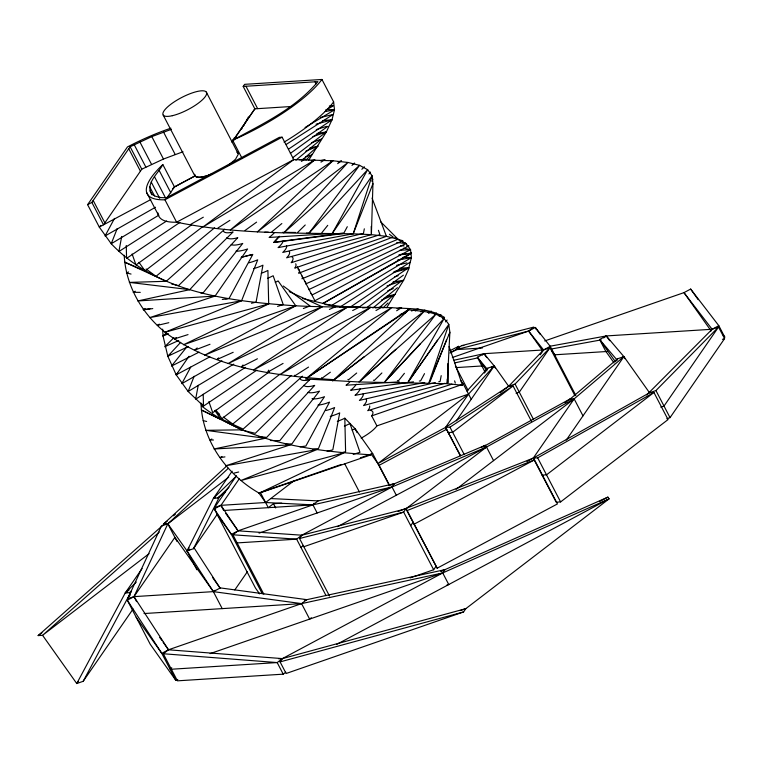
<?xml version="1.0" encoding="UTF-8"?>
<svg xmlns="http://www.w3.org/2000/svg" width="763" height="763" viewBox="0 0 763 763"><rect width="100%" height="100%" fill="white"/><g stroke="black" fill="none" stroke-linecap="round" stroke-linejoin="round"><path stroke-width="1.14" d="M200.974 403.055C202.262 440.985 226.821 474.72 259.172 493.165L371.037 454.824C312.668 450.99 250.274 443.351 202.433 406.641L202.443 404.314M447.29 379.125L447.261 383.665L462.492 385.305L449.083 346.583M289.272 251.475A24.445 6.819 -27.5 0 1 288.376 255.815L286.64 257.808L371.39 234.642L372.954 183.721L372.077 175.757L367.642 169.691L359.592 165.342L347.976 162.462L332.935 160.764L293.774 159.61L176.606 222.205A96.319 26.877 -27.5 0 1 157.989 212.963M449.874 332.277L447.261 383.665L359.068 381.967L305.477 378.973L408.806 309.788C422.549 311.685 440.604 311.046 448.787 324.437L449.874 332.277L428.901 382.873L448.787 324.437L407.766 382.568L444.142 318.486L384.323 382.387L435.873 314.222L359.068 381.967L424.037 311.428L332.582 380.947L408.806 309.788M121.698 236.444L118.885 251.523L166.668 220.984M233.879 140.058L234.308 137.75L236.606 137.206M198.237 385.286L195.643 399.211L245.409 367.404M294.661 375.234L294.508 376.035L308.529 367.079M364.323 228.814L363.455 233.459L282.758 252.448L284.752 250.388A24.445 6.819 -27.5 0 0 286.535 245.657M441.195 375.644L440.117 381.443L438.763 381.758M449.092 335.577L449.617 333.374M308.5 160.516L326.335 131.951L331.972 119.848L334.49 109.843L333.622 101.88L321.948 79.466L244.627 84.34L243.187 86.429L254.852 108.842L231.885 142.118M394.843 237.741L406.107 243.569L410.532 249.635L411.41 257.598L408.882 267.594L350.351 307.069M152.104 194.956C144.541 183.74 158.199 173.792 162.824 164.541L174.498 186.964L166.744 198.075M283.159 241.003A24.445 6.819 -27.5 0 1 279.363 246.497L278.085 247.594L353.212 233.812L372.077 175.757L332.229 233.488L269.129 237.465A24.445 6.819 -27.5 0 0 274.422 232.639M117.235 228.499L111.226 243.74C158.342 293.288 231.113 301.452 295.777 305.81C327.718 307.394 359.697 307.079 391.667 307.68C409.407 308.977 428.901 307.594 444.562 317.446L442.416 318.457M241.728 128.918L242.605 126.706L254.995 108.651M194.155 376.245L188.146 391.495L203.483 406.116L256.826 370.141M124.207 255.252C125.704 285.362 141.794 313.431 165.027 332.239L241.575 300.756L257.713 259.811L253.993 261.28A24.445 6.819 -27.5 0 1 248.9 262.777M162.824 164.541A96.319 26.877 -27.5 0 0 164.932 199.792L176.606 222.205C234.68 234.241 294.232 232.925 353.212 233.812L372.954 183.721M446.546 339.888L430.122 381.557L429.388 381.691M441.481 571.191L607.873 497.123L609.103 498.859L442.721 572.937L301.566 603.619L213.363 591.63L133.992 596.637L127.583 598.86L161.413 526.031L167.822 523.809L228.728 477.142M177.808 679.423L175.891 680.443L150.244 644.277L127.307 600.204L133.992 596.637L167.822 523.809L228.337 468.301M196.854 569.751L187.059 550.934L213.449 498.258L232.114 471.21M226.554 466.164L163.416 524.086L167.822 523.809L187.059 550.934L193.468 548.711L219.324 497.095M165.571 522.884L38.15 635.589L42.566 635.312L76.758 683.534L83.167 681.311L131.102 591.754M114.517 218.39L105.056 235.967L155.49 207.25M243.34 126.343L248.414 116.93M190.712 367.117L181.813 383.655L221.947 360.794M268.719 370.141L267.594 372.23L283.073 363.417M347.299 226.697L343.96 232.896L273.965 242.281L279.43 236.292M371.791 181.213L372.907 179.152M424.514 373.641L420.613 380.88L419.316 381.052M332.229 233.488L367.642 169.691L308.91 233.306L306.554 233.03M279.325 236.444L273.755 242.481L343.188 233.564M386.679 307.642L403.627 280.259L409.092 268.28L393.288 272.525M158.885 215.156L111.226 243.74L99.285 227.078L87.611 204.665L91.856 202.395L130.12 146.763L151.808 136.615L171.341 129.338M183.006 151.761L163.473 159.038L141.794 169.186L103.53 224.818L91.856 202.395M233.507 140.373L242.605 126.706M87.611 204.665L127.459 146.935A96.319 26.877 -27.5 0 1 170.874 128.194M241.575 300.756L149.682 317.618L215.061 296.082L247.584 248.967A24.445 6.819 -27.5 0 1 236.025 251.094M233.774 364.123L188.146 391.495L176.196 374.833L189.024 356.245M142.08 568.559L125.256 592.937L76.758 683.534L78.103 681.588M127.583 598.86L130.263 594.968M136.596 601.625L133.992 596.637L174.889 537.381L213.363 591.63L222.205 608.616M83.167 681.311L133.039 609.055M215.624 509.617L214.556 507.557L236.206 476.188M193.745 547.367L220.049 588.063L213.363 591.63L187.059 550.934L189.062 548.034M239.229 478.868L220.965 505.335L214.279 508.902L255.481 588.054L259.601 593.862M193.468 548.711L217.474 513.938M234.794 589.952L247.517 571.525M216.959 514.062L231.38 534.405L238.075 530.829L312.935 504.858L314.07 503.208M329.473 595.989L299.544 538.497L301.824 535.197L392.02 487.004L486.508 447.061L574.148 398.877L623.886 356.607L606.308 335.93L549.446 346.335M437.485 340.184L408.691 381.262M459.631 348.329L458.592 346.326L456.312 349.626L450.036 352.973M317.503 501.043L394.29 483.713L392.02 487.004L259.058 533.137M336.617 644.449L609.103 498.859L465.85 608.645L463.58 611.936L286.125 673.5L280.088 661.903L282.367 658.612L442.721 572.937L444.991 569.646L305 600.071M484.448 373.04L487.824 368.138L494.233 365.916L508.663 386.259L513.079 385.983L531.458 421.29M456.35 420.814L494.233 365.916L484.038 353.689L454.119 360.184M391.867 484.81L485.268 445.315L486.508 447.061L405.926 508.807L403.656 512.107L303.836 546.728M410.713 525.678L412.993 522.378L414.223 524.124L534.491 459.87L557.429 503.933L437.161 568.187L405.926 508.807L301.824 535.197L238.075 530.829L232.896 534.796L263.798 594.148M540.233 354.776L543.561 349.94L550.247 346.364L575.817 395.472M410.103 577.915L433.651 569.742L435.931 566.451M526.975 461.481L533.251 458.124L574.148 398.877L582.989 415.864M615.464 361.748L617.477 358.829L623.886 356.607L649.532 392.773L653.948 392.497L668.045 419.583L560.605 501.92L556.189 502.197L533.251 458.124L398.076 511.534M566.232 440.146L623.886 356.607L624.964 358.677M710.782 331.209L712.127 329.263L718.813 325.687L724.85 337.284L722.799 334.385M666.833 418.744L670.038 417.638L724.573 338.629L718.536 327.041L712.127 329.263L606.308 335.93L599.623 339.506L615.14 361.395M308.91 233.306L359.592 165.342L283.75 232.915L347.976 162.462L257.322 231.933L332.935 160.764L330.646 161.394M186.916 346.822L171.456 366.106L199.095 352.125M321.862 232.686L327.747 225.333M368.968 173.907L370.436 172.066M243.016 364.962L241.547 366.793L257.427 358.763M404.409 373.326L398.515 380.67L397.37 380.661M445.621 321.891L447.099 320.05M466.956 391.038L487.824 368.138M495.292 367.947L494.233 365.916L468.549 394.089L445.544 427.423L377.895 463.561L468.549 394.089L376.903 425.888A24.445 6.819 -27.5 0 1 361.166 438.153M215.061 296.082L137.741 300.956L189.758 289.663L237.779 237.655L236.082 238.151A24.445 6.819 -27.5 0 1 226.954 237.551M209.825 356.865L176.196 374.833L167.812 356.264L180.678 342.329M420.48 343.522L385.592 381.033M100.907 225.371L99.285 227.078L150.788 199.563M176.196 374.833L177.817 373.117M454.834 445.258L445.544 427.423L508.663 386.259L515.073 384.037L549.97 347.718L574.987 395.778M405.926 508.807L407.156 510.552L534.491 459.87L533.251 458.124L649.532 392.773L655.942 390.551L718.536 327.041L664.01 406.04L660.806 407.156M305.963 160.049L311.838 154.269M174.002 337.608L164.713 346.745L178.742 340.498M297.637 232.457L305.238 224.98M361.834 169.3L364.371 166.801M218.666 357.866L216.988 359.516L233.192 352.296M382.921 307.985L388.014 302.978M136.291 582.074L125.256 592.937L129.662 592.66L131.551 591.22M129.662 592.66L131.36 590.991M381.901 372.964L374.299 380.441L373.393 380.222M439.335 316.454L441.024 314.785L438.868 315.748M225.409 492.192L217.856 497.981L213.449 498.258L236.444 475.988M217.856 497.981L228.929 487.261M189.758 289.663L129.348 282.396L166.239 281.299L224.703 229.215M302.882 159.581L317.942 146.162L309.854 148.089M188.146 346.65L167.812 356.264L163.044 335.997L166.572 332.849M302.501 376.178L243.159 429.054L219.658 418.229M379.44 307.642L393.498 295.109M360.661 380.661L395.816 349.349M434.738 314.671L436.512 313.097L434.328 313.994M173.583 515.788L175.366 514.214M159.286 532.069L42.566 635.312L149.062 553.7M568.645 400.327L617.477 358.829M295.92 160.173L321.557 138.923M214.575 227.794L155.995 276.359L146.114 268.996M311.285 160.564L314.757 159.934L230.235 230.025L332.935 160.764M271.828 231.838L281.843 223.54M351.962 165.409L354.69 163.148L352.468 164.007M197.197 347.957L194.451 350.236L210.006 344.275M291.332 375.482L232.753 424.047L223.397 417.075M372.897 308.042L397.409 287.718M356.683 373.031L348.491 379.821L347.909 379.392M428.615 313.402L431.343 311.132L428.014 312.41M228.337 165.256L235.509 159.267L238.361 154.116L206.306 92.085M167.812 356.264L170.54 354.051M166.239 281.299L124.588 262.119L145.027 270.894L203.092 226.392M292.62 157.788L326.335 131.951L316.998 133.496M280.002 374.147L221.938 418.639L215.853 410.055M366.85 307.594L401.615 280.946M364.447 356.531L334.232 379.688C275.729 375.968 213.287 368.529 165.027 332.239L268.69 303.903L267.899 270.445L265.991 271.38A24.445 6.819 -27.5 0 1 261.299 273.278M422.998 311.657L424.886 310.217L420.413 311.762M163.416 524.086L167.164 521.215M38.15 635.589L41.917 632.699M129.023 590.047L125.256 592.937L127.392 592.202M452.354 357.513L528.616 331.056L533.795 327.089L461.491 345.658L456.312 349.626L451.009 352.325M293.402 481.215L265.61 502.521L220.965 505.335L214.556 507.557M281.69 503.189L273.459 503.704L268.29 507.672L260.393 492.516L341.252 464.467M482.311 355.014L484.038 353.689L543.561 349.94L549.97 347.718L519.298 392.153L516.093 393.269M225.705 513.394L238.075 530.829L220.965 505.335L223.645 510.485L312.935 504.858L318.104 500.89L270.779 498.554M213.363 591.63L215.08 590.314M301.824 535.197L296.645 539.164L237.121 542.913M500.166 392.773L508.663 386.259L543.561 349.94L528.616 331.056L456.312 349.626L482.378 347.985M300.937 547.405L303.521 545.421M285.81 672.184L283.226 674.168L177.407 680.834L163.311 653.748L168.48 649.79L301.566 603.619L306.745 599.651L219.706 587.825M603.714 337.914L606.308 335.93L609.685 340.689M565.049 402.74L569.732 399.154L574.148 398.877L456.093 489.35M311.352 617.782L309.635 619.108L301.566 603.619L144.016 613.547M646.709 394.948L712.127 329.263L683.972 292.63L544.706 340.947M362.511 307.87L370.694 307.355L280.031 374.633L391.667 307.68L307.146 377.78L409.855 308.519L407.556 309.139M290.35 153.382L327.794 126.353M191.656 224.799L135.976 264.999L132.123 253.955M245.028 230.483L256.606 222.128M337.637 163.635L341.5 160.85L338.123 161.909M176.348 337.484L174.431 338.877L188.032 334.595M269.377 371.8L212.734 412.688L208.881 401.643M359.115 307.146L403.389 275.185M330.369 372.201L321.69 378.467L321.461 377.838M415.263 310.923L418.153 308.834L411.41 310.951M227.26 165.952L230.674 163.587M162.662 329.13L163.044 335.997L164.999 334.661M179.906 222.395L126.572 258.371L126.267 245.505M288.509 149.157L331.972 119.848L322.568 120.564M325.019 304.494L347.365 307.184L253.516 369.96L370.694 307.355M460.471 455.463L445.544 427.423L449.96 427.146L513.079 385.983L452.64 432.297L448.224 432.573L449.464 434.319M286.239 144.417L333.021 114.517M217.856 228.051L229.873 220.373M320.994 162.137L325 159.581L320.393 160.669M159.333 324.122L157.34 325.4L168.823 322.692M339.697 307.241L410.351 262.091M396.655 310.76L401.653 307.565L397.046 308.653M289.215 291.6L322.205 306.793L228.213 363.531L347.365 307.184M305.086 127.478L334.49 109.843L326.202 109.519M314.757 159.934L203.12 226.878L293.774 159.61L282.11 137.187L279.306 137.369L166.315 197.798L160.812 197.579L155.576 196.301L151.942 194.06L149.977 190.874M331.295 305.639L411.41 257.598L403.112 257.265M325.801 110.139L333.011 106.038M190.931 224.246L203.32 217.197M301.375 161.374L305.505 159.019L299.668 159.801M144.093 309.501L143.511 309.835L152.772 308.595M322.863 303.407L411.362 253.02L409.025 253.335M375.968 310.531L382.158 307.003L375.158 307.947M222.004 456.532L220.269 457.523L224.961 456.894M145.199 308.462L143.129 309.625L149.958 308.748M322.835 303.56L411.562 253.326L398.849 254.956M533.251 458.124L537.667 457.848L653.948 392.497L546.508 474.834L542.092 475.111L543.332 476.856M242.176 158.551L232.629 140.211C262.892 123.854 295.348 108.48 317.913 81.622L243.187 86.429M483.132 446.765L569.732 399.154M275.271 282.358A24.445 6.819 -27.5 0 0 278.114 280.908L295.777 305.81L204.694 355.176L322.205 306.793M211.895 174.04L209.129 175.099A24.435 6.476 -26.2 0 1 194.908 175.995L174.498 186.964A96.319 26.877 -27.5 0 0 172.715 188.68M173.897 187.212L194.908 175.995C200.144 179.219 206.84 175.585 212.104 173.916M164.932 199.792L282.11 137.187M403.589 248.204L410.532 249.635L314.909 300.717L297.284 266.859M491.372 367.451L494.233 365.916M187.059 550.934L189.93 549.408M718.813 325.687L690.658 289.063L683.972 292.63L710.639 330.245M371.104 453.985L379.135 465.306L446.784 429.168M621.979 357.628L623.886 356.607M481.071 447.557L485.268 445.315M337.57 526.623L486.508 447.061L493.566 460.633M169.853 668.846L171.77 667.825M599.47 501.606L607.873 497.123M450.094 350.646L458.592 346.326M135.28 291.218L133.163 292.296L140.268 292.363M352.659 310.541L360.06 306.793L339.85 306.612M211.856 439.002L209.911 439.984L213.468 440.013M389.435 485.726L372.687 453.556L355.033 428.653L344.819 418.2L342.911 419.125A24.445 6.819 -27.5 0 1 337.313 421.348M268.69 303.903L183.482 344.762L295.777 305.81M259.172 493.165L343.932 452.85L240.889 480.518L316.836 449.617L225.743 465.764L290.379 444.848L214.012 448.987L265.171 438.305L205.838 430.322L241.776 429.827L201.289 409.95L220.717 419.297L214.975 410.523M400.813 241.07L406.107 243.569L308.7 289.635L308.5 288.404M305.353 157.159L309.673 155.232M128.566 271.971L126.41 272.935L131.045 274.06M329.358 309.454L335.834 306.564L302.444 298.428M305.858 151.131L317.942 146.162M163.044 335.997L168.499 333.746M380.584 221.69L398.048 239.22L301.986 278.781L302.386 277.942A24.445 6.819 -27.5 0 0 302.091 276.092M383.865 298.428L387.165 297.074M381.414 300.05L395.387 294.346L386.173 296.502M311.562 142.748L320.441 139.352M303.359 308.51L310.036 305.953L283.283 286.001M387.766 290.76L393.326 288.624M252.515 254.48L241.194 257.312M312.859 136.625L326.335 131.951M376.903 425.888L371.695 415.883L460.89 384.943M471.229 399.249L463.341 384.085L462.006 384.552L462.492 385.305M213.449 498.258L215.586 497.514M360.336 457.848L372.687 453.556M722.437 339.373L724.573 338.629M572.012 399.621L574.148 398.877M388.71 485.649L394.29 483.713M440.518 571.191L444.991 569.646M210.092 653.633L442.721 572.937L448.749 584.534L446.517 585.307M460.232 610.591L465.85 608.645L282.367 658.612L278.8 658.831M387.041 285.944L403.627 280.259L393.05 281.957M316.283 129.586L326.488 126.372M277.56 306.383L283.226 304.59L273.164 275.739A24.445 6.819 -27.5 0 1 267.451 278.371M394.748 276.807L398.143 275.739M400.174 314.499L405.792 312.725M451.896 384.19L367.814 410.685A24.445 6.819 -27.5 0 0 369.607 405.954M353.193 454.395L359.983 452.287L349.921 423.427M204.598 176.425L203.559 176.663M316.025 124.207L331.972 119.848M394.08 271.638L408.882 267.594L399.478 268.318M444.972 383.303L363.56 405.563L365.286 403.57A24.445 6.819 -27.5 0 0 366.183 399.221M447.271 382.673L448.31 382.397L447.862 363.598M341.051 452.898L345.601 451.658L344.819 418.2M280.088 661.903L463.58 611.936M299.544 538.497L403.656 512.107L433.651 569.742M320.393 117.483L331.876 114.784M396.579 265.333L406.908 262.901M251.466 303.245L256.053 302.167L262.949 265.181L261.041 266.058A24.445 6.819 -27.5 0 1 253.516 268.671M435.311 382.568L359.411 400.432L361.404 398.372A24.445 6.819 -27.5 0 0 363.198 393.641M234.098 473.089L238.695 472.001M327.069 451.2L332.811 449.855L339.707 412.869L337.799 413.746A24.445 6.819 -27.5 0 1 330.274 416.36M258.848 492.984L265.61 502.521L312.935 504.858L392.02 487.004L396.312 495.244M454.7 362.902L477.714 357.904M325.191 111.551L334.49 109.843M397.447 260.154L411.41 257.598M424.743 382.54L354.995 395.339L356.283 394.242A24.445 6.819 -27.5 0 0 360.069 388.749M312.677 449.569L318.495 448.501L334.633 407.556L330.904 409.035A24.445 6.819 -27.5 0 1 325.811 410.523M551.239 349.025L601.13 339.897M329.349 106.076L332.859 105.609M399.678 254.594L406.689 253.65M225.667 298.819L229.129 298.362L252.801 254.422L241.327 257.312M413.489 381.834L350.618 390.265L352.001 389.159A24.445 6.819 -27.5 0 0 356.245 384.218M300.031 446.832L305.887 446.05L329.559 402.111L325.906 403.446A24.445 6.819 -27.5 0 1 317.971 405.086M222.271 299.468L228.061 298.724M254.852 108.842L291.6 106.486M399.831 250.302L410.532 249.635M461.491 345.658L463.856 345.515M554.854 354.785L607.167 351.485M456.312 367.585L483.151 365.897M399.23 381.862L346.04 385.21A24.445 6.819 -27.5 0 0 349.874 381.939M286.03 444.209L291.981 443.837L324.494 396.722A24.445 6.819 -27.5 0 1 312.038 398.677M484.295 447.194L486.508 447.061M304.37 599.804L306.745 599.651M171.37 669.237L277.188 662.57L282.367 658.612L168.48 649.79L161.794 653.357L136.148 617.191M264.79 232.181L268.357 232.21M282.625 232.333L295.701 232.457M400.594 245.867L404.152 245.896M406.526 245.915L408.892 245.944L312.172 294.909A24.445 6.819 -27.5 0 0 310.846 293.602M200.726 292.897L203.092 292.916L242.739 243.445A24.445 6.819 -27.5 0 1 231.208 244.637M270.369 440.528L279.849 440.604L319.497 391.133A24.445 6.819 -27.5 0 1 307.966 392.325M353.212 233.812L371.39 234.642L386.431 236.339L398.048 239.22M197.016 177.073L196.472 176.93M232.896 534.796L296.645 539.164L326.03 595.607M163.311 653.748L277.188 662.57L283.226 674.168M396.808 242.453L406.107 243.569M258.543 436.426L266.678 437.409L314.69 385.401L312.992 385.897A24.445 6.819 -27.5 0 1 303.865 385.305M397.037 239.267L402.826 240.679L305.658 283.96L305.763 282.596A24.445 6.819 -27.5 0 0 304.437 281.289M171.58 283.941L178.532 285.639L233.087 231.962L231.456 232.381A24.445 6.819 -27.5 0 1 223.473 231.017M203.168 420.623L206.639 421.472M240.231 429.655L255.29 433.327L309.845 379.65L308.214 380.069A24.445 6.819 -27.5 0 1 300.231 378.706M389.407 234.241L393.145 237.026L298.657 273.23L299.201 272.343A24.445 6.819 -27.5 0 0 298.028 268.977M214.985 410.809L219.658 414.29M599.623 339.506L617.2 360.184M486.823 368.615L477.352 357.265L484.038 353.689L486.784 357.57M550.247 346.364L535.302 327.48L528.616 331.056L542.359 350.427M690.658 289.063L698.174 299.668M614.091 362.988L605.65 351.094L600.166 340.556M540.109 334.261L535.302 327.48L536.389 329.568M551.792 350.732L554.539 354.604M486.966 370.828L477.352 357.265L484.915 371.791M460.633 380.27L463.341 384.085M138.942 262.31L145.027 270.894M212.496 577.4L220.049 588.063M159.705 637.41L161.737 640.271M163.082 642.169L168.48 649.79L133.992 596.637M214.279 508.902L231.38 534.405L262.281 593.757M127.307 600.204L161.794 653.357L175.891 680.443M655.942 390.551L670.038 417.638M515.073 384.037L533.451 419.345M537.667 457.848L560.605 501.92M315.071 81.851L316.13 83.892M455.377 365.944L468.015 390.217M449.96 427.146L464.2 454.5M455.931 447.376L460.337 455.835M245.953 86.209L257.627 108.623M407.156 510.552L437.161 568.187M379.135 465.306L389.569 485.354M357.113 432.659L355.033 428.653A24.445 6.819 -27.5 0 1 352.182 430.113M163.215 115.108L194.908 175.995L194.641 174.355L194.908 175.995M344.599 463.551L359.44 492.049M163.501 132.009L175.166 154.422M151.808 136.615L163.473 159.038M159.19 170.454L170.855 192.877M139.877 141.937L151.541 164.35M154.393 176.52L165.533 197.922M134.221 144.741L145.886 167.154M151.217 182.014L159.705 198.323M130.12 146.763L141.794 169.186M149.739 186.84L154.517 196.005M128.785 148.804L140.449 171.227M312.935 504.858L317.16 512.974M146.677 192.543L158.342 214.956M273.459 503.704L275.662 507.939M93.162 200.411L104.836 222.825M167.822 523.809L177.073 541.577M372.067 198.094L386.431 236.339L294.785 268.128A24.445 6.819 -27.5 0 0 295.682 263.779M378.41 230.302L379.955 234.718L291.161 262.701A24.445 6.819 -27.5 0 0 291.619 256.664M454.614 380.88L455.301 383.112M202.166 404.333L202.433 406.641M371.2 226.458L371.39 234.642M203.206 394.242L203.483 406.116M370.828 410.475A24.445 6.819 -27.5 0 1 371.695 415.883M350.083 423.484A24.445 6.819 -27.5 0 1 344.361 426.116M333.622 101.88A96.319 26.877 -27.5 0 1 284.065 142.147M321.948 79.466A96.319 26.877 -27.5 0 1 232.629 140.211M237.57 152.524L236.978 152.171L237.999 152.972L237.57 152.524M172.333 115.699A24.445 6.819 -27.5 0 0 206.601 93.935A24.445 6.819 -27.5 0 0 175.337 101.155A24.445 6.819 -27.5 0 0 172.333 115.699"/></g></svg>
